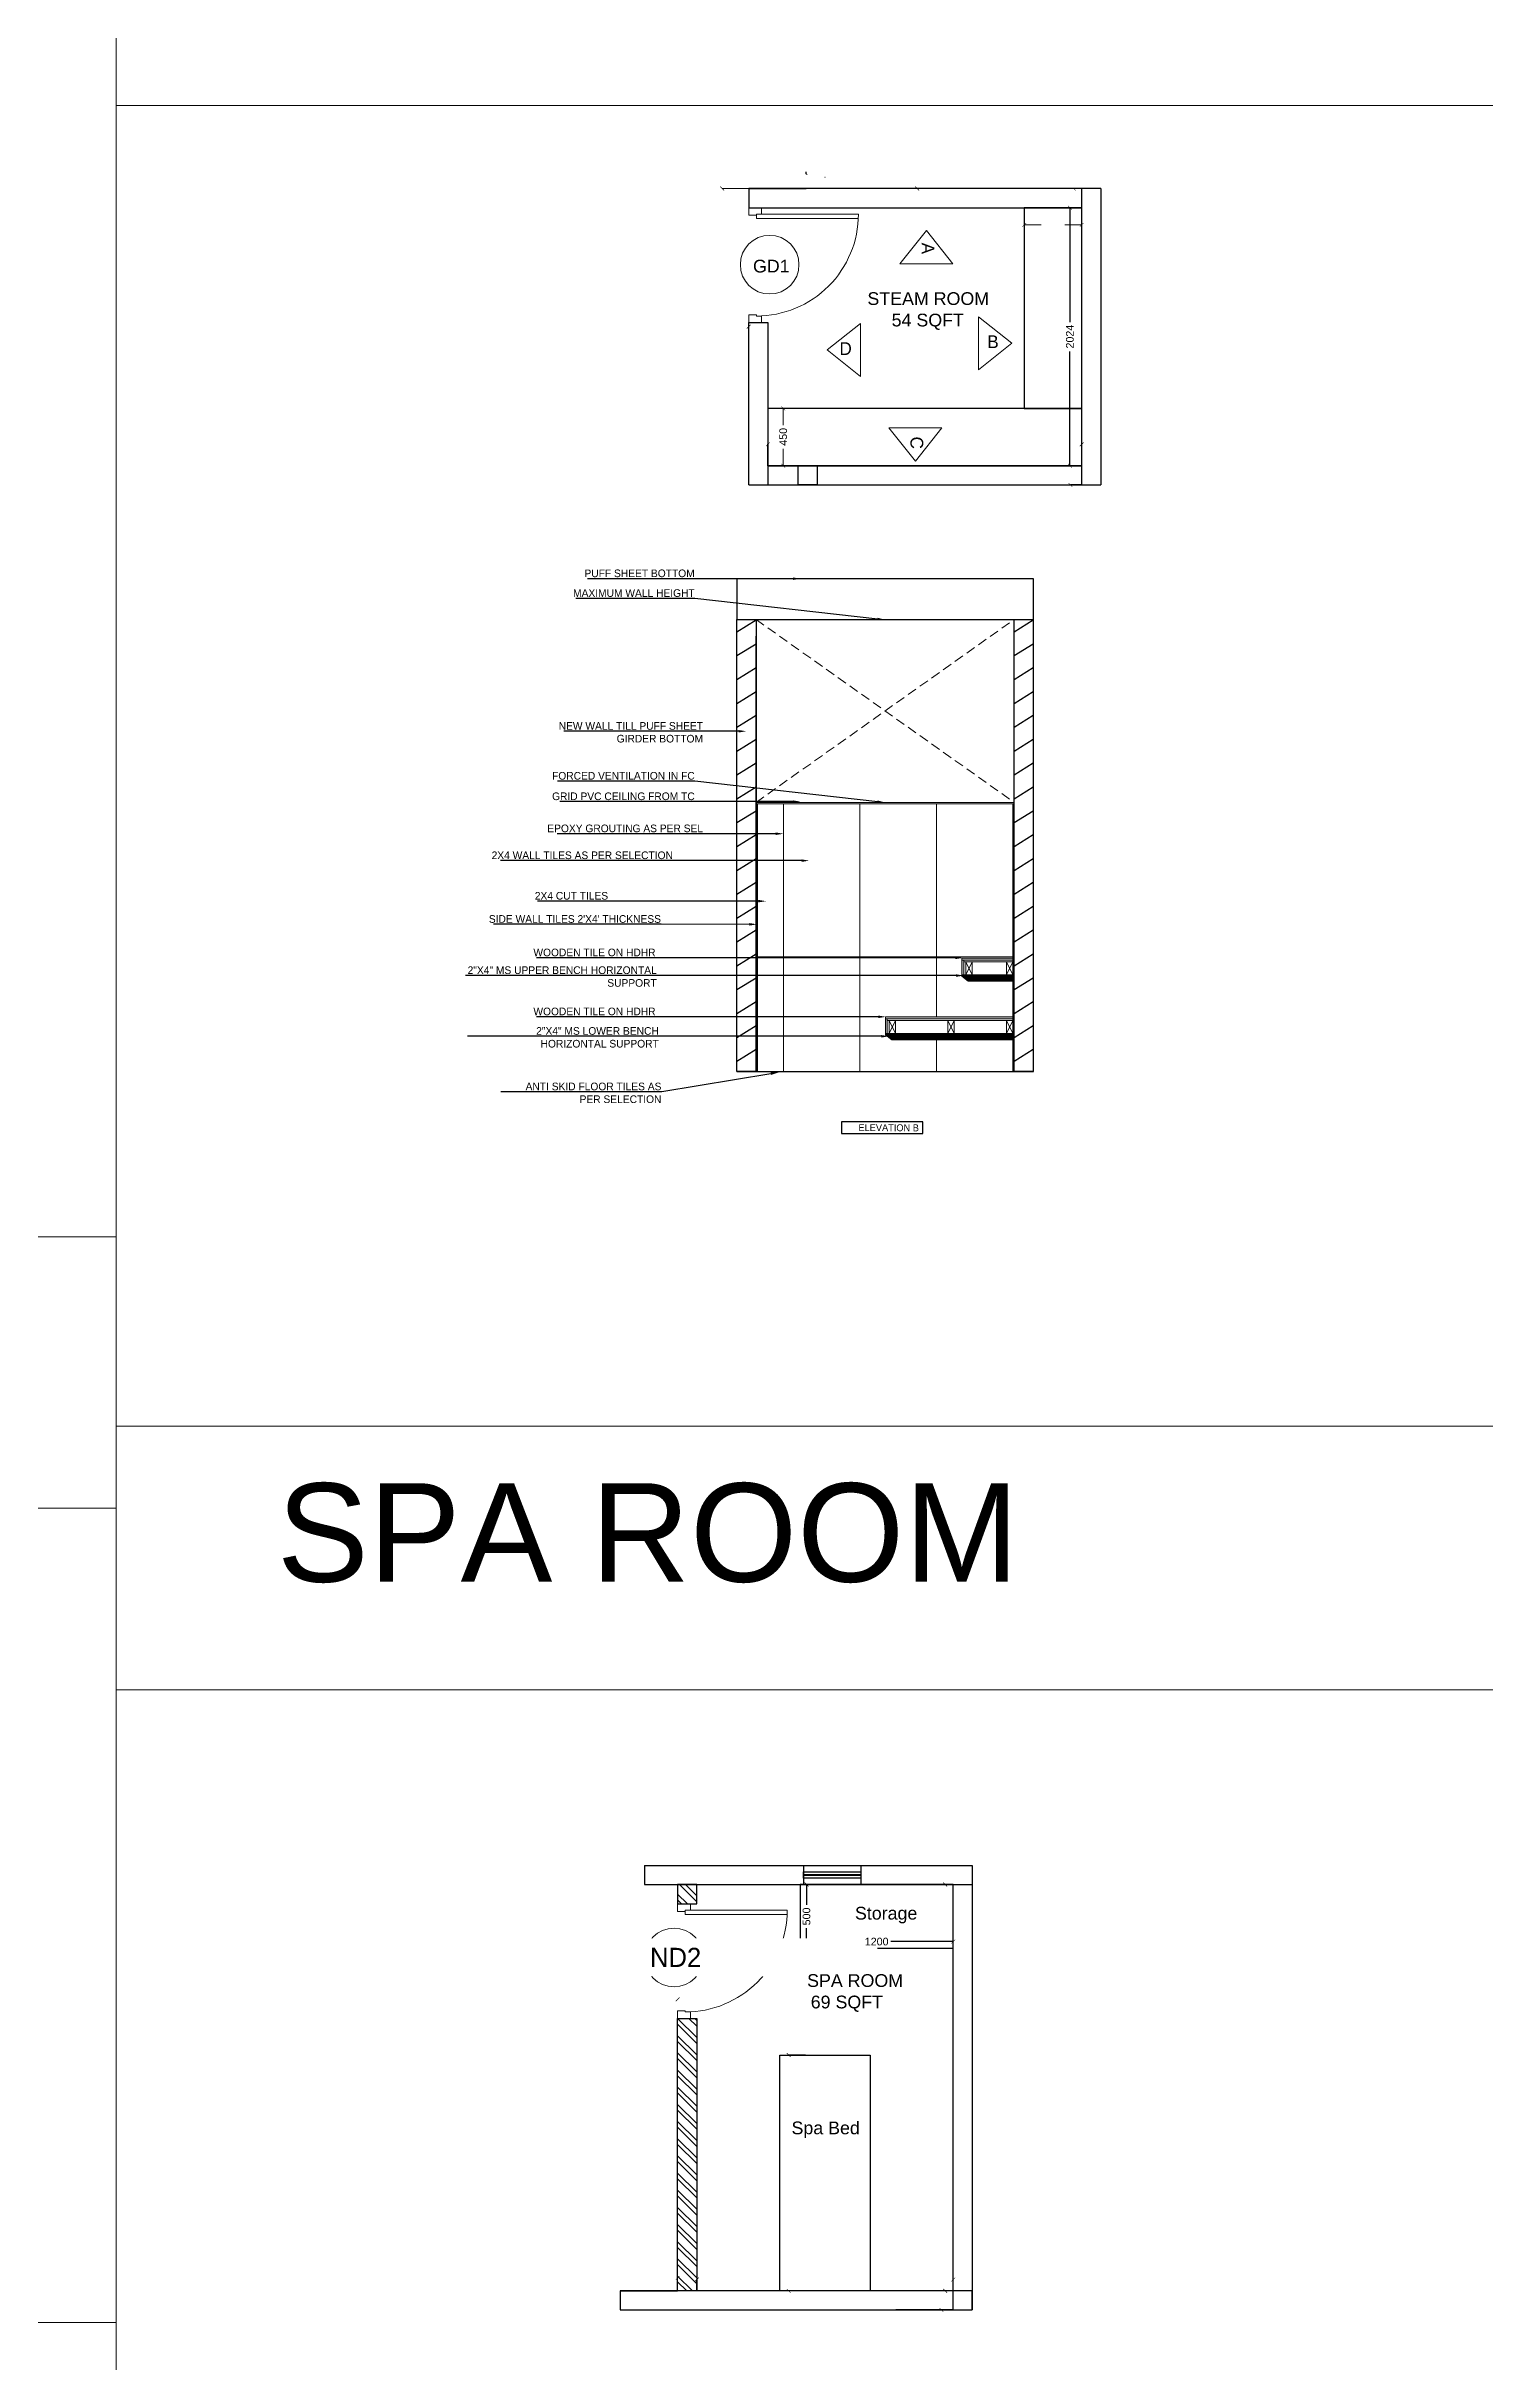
# Model space of a CAD drawing. Header units: millimetres. Extents: x 1464389 to 1998638, y -29162 to 256806.
# Drawn here: x 1614671 to 1625956, y 165603 to 183769 of the extents above; entities that cross this region are included whole.
import ezdxf
from ezdxf import colors
from ezdxf.entities.mleader import LeaderData, LeaderLine
from ezdxf.math import Vec2, Vec3

# ---------------------------------------------------------------- set-up
doc = ezdxf.new("R2010")
doc.units = ezdxf.units.MM
doc.header["$LTSCALE"] = 15
doc.linetypes.add('DASHED2', pattern=[0.375, 0.25, -0.125])
doc.layers.get('0').update_dxf_attribs({"lineweight": 5})
for name, color, linetype in [('A-TEXT', 4, 'Continuous'), ('A-WNDW', 4, 'Continuous'), ('GFC Columns', 6, 'Continuous'), ('GFC Walls', 14, 'Continuous'), ('Layer 1', 7, 'Continuous'), ('NEW WALL', 5, 'Continuous'), ('S-pchat-9', 9, 'Continuous'), ('Text', 250, 'Continuous'), ('Tile', 251, 'Continuous'), ('Walls & Columns', 7, 'Continuous')]:
    doc.layers.add(name, color=color, linetype=linetype)
for name, color, linetype, lineweight in [('dimension', 1, 'Continuous', 25), ('DOOR', 124, 'Continuous', 9), ('false ceiling', 124, 'Continuous', 9), ('floor raising', 210, 'Continuous', 9), ('Hatch', 252, 'Continuous', 15), ('I-ANNO-SYMB', 6, 'Continuous', 20), ('ledge wall line', 252, 'Continuous', 13), ('LS_DR_TEXT', 7, 'Continuous', 13), ('wall', 50, 'Continuous', 30), ('WALL TILE', 4, 'Continuous', 5)]:
    doc.layers.add(name, color=color, linetype=linetype, lineweight=lineweight)
doc.layers.add('Furnitures', color=7, linetype='Continuous', lineweight=25, true_color=0x753b00)
doc.layers.add('TEXTS', color=7, linetype='Continuous', true_color=0x636466)
doc.styles.add('ARIAL', font='arial.ttf')

# ---------------------------------------------------------------- blocks, each defined once
blk = doc.blocks.new('_ArchTick')
at = {"color": 0, "linetype": 'ByBlock', "const_width": 0.15}
blk.add_lwpolyline([(-0.5, -0.5), (0.5, 0.5)], dxfattribs=at)
blk = doc.blocks.new('D900')
for points in [[(0, 840), (0, 900), (100, 900), (100, 850), (60, 850), (60, 840)], [(0, 60), (0, 0), (100, 0), (100, 50), (60, 50), (60, 60)]]:
    blk.add_lwpolyline(points, close=True)
blk.add_lwpolyline([(60, 850, -0.414214), (860, 50), (60, 50), (60, 85), (859, 85)], format="xyb")

msp = doc.modelspace()

# ---------------------------------------------------------------- hatches: boundary and pattern name
at = {"layer": 'Hatch', "ltscale": 0.25}
h = msp.add_hatch(color=256, dxfattribs=at)
h.dxf.hatch_style = 1
h.paths.add_polyline_path([(1621854.1, 176614.6), (1622254.1, 176614.6), (1622254.1, 176599.6), (1621854.1, 176599.6)])
h.paths.add_polyline_path([(1621854.1, 176584.6), (1621869.1, 176584.6), (1621869.1, 176484.6), (1621854.1, 176484.6)])
h.paths.add_polyline_path([(1621854.1, 176599.6), (1621869.1, 176599.6), (1621869.1, 176584.6), (1621854.1, 176584.6)])
h = msp.add_hatch(dxfattribs=at)
h.set_pattern_fill('ANSI32', color=256)
h.set_pattern_definition([(45, (457608.298, 491537.211), (-6.73519209, 6.73519209), []), (45, (457612.788, 491537.211), (-6.73519209, 6.73519209), [])])
h.paths.add_polyline_path([(1621854.1, 176472.6), (1621854.1, 176484.6), (1622254.1, 176484.6), (1622254.1, 176434.6), (1621904.1, 176434.6)])
h = msp.add_hatch(color=256, dxfattribs=at)
h.dxf.hatch_style = 1
h.paths.add_polyline_path([(1621254.1, 176154.6), (1622254.1, 176154.6), (1622254.1, 176139.6), (1621254.1, 176139.6)])
h.paths.add_polyline_path([(1621254.1, 176139.6), (1621269.1, 176139.6), (1621269.1, 176024.6), (1621254.1, 176024.6)])
h = msp.add_hatch(dxfattribs=at)
h.set_pattern_fill('ANSI32', color=256)
h.set_pattern_definition([(45, (455090.789, 491537.211), (-6.73519209, 6.73519209), []), (45, (455095.279, 491537.211), (-6.73519209, 6.73519209), [])])
h.paths.add_polyline_path([(1621254.1, 176024.6), (1621269.1, 176024.6), (1621284.1, 176024.6), (1621334.1, 176024.6), (1622254.1, 176024.6), (1622254.1, 175974.6), (1621304.1, 175974.6), (1621254.1, 176012.6)])
at = {"layer": 'Layer 1', "ltscale": 0.25}
h = msp.add_hatch(dxfattribs=at)
h.set_pattern_fill('ANSI31', color=8, scale=50, angle=167)
h.set_pattern_definition([(212, (724454.37, 356130.93), (84.124683, -134.627635), [])])
h.paths.add_polyline_path([(1620239.7, 179271.6), (1620089.7, 179271.6), (1620089.7, 175724.6), (1620239.7, 175724.6)])
h = msp.add_hatch(dxfattribs=at)
h.set_pattern_fill('ANSI31', color=8, scale=50, angle=167)
h.set_pattern_definition([(212, (726628.83, 356130.93), (84.124683, -134.627635), [])])
h.paths.add_polyline_path([(1622414.1, 179271.6), (1622264.1, 179271.6), (1622264.1, 175724.6), (1622414.1, 175724.6)])

# ---------------------------------------------------------------- linework, layer by layer
msp.add_line((1615220.4, 232978.4), (1615220.4, -21144.5))
at = {"linetype": 'DASHED2', "ltscale": 20}
for p, q in [((1620239.7, 179271.6), (1622264.1, 177836.6)), ((1620239.7, 177836.6), (1622264.1, 179271.6))]:
    msp.add_line(p, q, dxfattribs=at)
at = {"ltscale": 0.25}
for p, q in [((1621934.1, 176584.6), (1621884.1, 176484.6)), ((1621884.1, 176584.6), (1621934.1, 176484.6)), ((1622254.1, 176584.6), (1622204.1, 176484.6)), ((1622204.1, 176584.6), (1622254.1, 176484.6)), ((1621334.1, 176124.6), (1621284.1, 176024.6)), ((1621284.1, 176124.6), (1621334.1, 176024.6)), ((1622204.1, 176124.6), (1621334.1, 176124.6)), ((1621794.1, 176124.6), (1621744.1, 176024.6)), ((1621744.1, 176124.6), (1621794.1, 176024.6)), ((1622254.1, 176124.6), (1622204.1, 176024.6)), ((1622204.1, 176124.6), (1622254.1, 176024.6)), ((1566247, 174429), (1615220.4, 174429)), ((1566247, 172299.6), (1615220.4, 172299.6)), ((1566247, 165910.7), (1615220.4, 165910.7))]:
    msp.add_line(p, q, dxfattribs=at)
at = {"color": 1}
msp.add_line((1620611.6, 169421.1), (1621060.6, 169421.1), dxfattribs=at)
at = {"ltscale": 0.25}
for points in [[(1662718.6, 183305.3), (1615220.4, 183305.3)], [(1622254.1, 176434.6), (1622254.1, 176484.6), (1621854.1, 176484.6), (1621854.1, 176472.6), (1621904.1, 176434.6), (1622254.1, 176434.6)], [(1622254.1, 175974.6), (1622254.1, 176024.6), (1621254.1, 176024.6)], [(1622254.1, 175974.6), (1622254.1, 176024.6), (1621254.1, 176024.6), (1621254.1, 176012.6), (1621304.1, 175974.6), (1622254.1, 175974.6)], [(1662718.6, 172943.6), (1615220.4, 172943.6)], [(1662718.6, 170874), (1615220.4, 170874)]]:
    msp.add_lwpolyline(points, dxfattribs=at)
at = {"color": 0, "linetype": 'ByBlock', "const_width": 4.5}
for points in [[(1619959.2, 182667.6), (1619989.2, 182637.6)], [(1621488.9, 182667.6), (1621518.9, 182637.6)], [(1622731.4, 182652.6), (1622746.4, 182637.6)], [(1622716.6, 182487.6), (1622686.6, 182517.6)], [(1622359, 182382.9), (1622329, 182352.9)], [(1622779, 182352.9), (1622809, 182382.9)], [(1620167.2, 181554.3), (1620197.2, 181584.3)], [(1620467.5, 180913.1), (1620437.5, 180943.1)], [(1620347.6, 180661.6), (1620317.6, 180631.6)], [(1622779, 180631.6), (1622809, 180661.6)], [(1620437.5, 180493.1), (1620467.5, 180463.1)], [(1622686.6, 180493.2), (1622716.6, 180463.2)], [(1622720.3, 180313.2), (1622690.3, 180343.2)]]:
    msp.add_lwpolyline(points, dxfattribs=at)
for points in [[(1620182.6, 182442.6), (1620182.6, 182502.6), (1620282.6, 182502.6), (1620282.6, 182452.6), (1620242.6, 182452.6), (1620242.6, 182442.6)], [(1620182.6, 181662.7), (1620182.6, 181602.7), (1620282.6, 181602.7), (1620282.6, 181652.7), (1620242.6, 181652.7), (1620242.6, 181662.7)]]:
    msp.add_lwpolyline(points, close=True)
msp.add_lwpolyline([(1620242.6, 181652.7, 0.4142136), (1621042.5, 182452.6), (1620242.6, 182452.6), (1620242.6, 182417.6), (1621041.7, 182417.6)], format="xyb")
at = {"ltscale": 0.25}
for points in [[(1622254.1, 176614.6), (1621854.1, 176614.6), (1621854.1, 176599.6), (1622254.1, 176599.6)], [(1621869.1, 176599.6), (1621854.1, 176599.6), (1621854.1, 176484.6), (1621869.1, 176484.6)], [(1622254.1, 176599.6), (1621869.1, 176599.6), (1621869.1, 176584.6), (1622254.1, 176584.6)], [(1621934.1, 176584.6), (1621884.1, 176584.6), (1621884.1, 176484.6), (1621934.1, 176484.6)], [(1622254.1, 176584.6), (1622204.1, 176584.6), (1622204.1, 176484.6), (1622254.1, 176484.6)], [(1622254.1, 176154.6), (1621254.1, 176154.6), (1621254.1, 176139.6), (1622254.1, 176139.6)], [(1621254.1, 176024.6), (1621269.1, 176024.6), (1621269.1, 176139.6), (1621254.1, 176139.6)], [(1622254.1, 176139.6), (1621269.1, 176139.6), (1621269.1, 176124.6), (1622254.1, 176124.6)], [(1621284.1, 176124.6), (1621269.1, 176124.6), (1621269.1, 176024.6), (1621284.1, 176024.6)], [(1621334.1, 176124.6), (1621284.1, 176124.6), (1621284.1, 176024.6), (1621334.1, 176024.6)], [(1621794.1, 176124.6), (1621744.1, 176124.6), (1621744.1, 176024.6), (1621794.1, 176024.6)], [(1622254.1, 176124.6), (1622204.1, 176124.6), (1622204.1, 176024.6), (1622254.1, 176024.6)]]:
    msp.add_lwpolyline(points, close=True, dxfattribs=at)
for centre, radius in [((1620346.3, 182055.6), 230), ((1619596, 168773.7), 230.2), ((1619596, 168773.7), 230.2)]:
    msp.add_circle(centre, radius)
at = {"layer": 'A-WNDW', "ltscale": 0.5}
for p, q in [((1619364.6, 169496.1), (1619364.6, 169346.1)), ((1620611.6, 169496.1), (1620611.6, 169346.1)), ((1621060.6, 169496.1), (1621060.6, 169346.1)), ((1620611.6, 169421.1), (1621060.6, 169421.1))]:
    msp.add_line(p, q, dxfattribs=at)
msp.add_lwpolyline([(1619364.6, 169446.1), (1619364.6, 169396.1)], dxfattribs=at)
msp.add_lwpolyline([(1619364.6, 169446.1), (1619364.6, 169396.1)], dxfattribs=at)
at = {"layer": 'A-WNDW', "ltscale": 0.5, "const_width": 14.1}
msp.add_lwpolyline([(1620611.6, 169421.1), (1621060.6, 169421.1)], dxfattribs=at)
msp.add_lwpolyline([(1620611.6, 169421.1), (1621060.6, 169421.1)], dxfattribs=at)
at = {"layer": 'A-WNDW', "ltscale": 0.5}
msp.add_lwpolyline([(1620611.6, 169446.1), (1621060.6, 169446.1), (1621060.6, 169396.1), (1620611.6, 169396.1)], close=True, dxfattribs=at)
msp.add_lwpolyline([(1620611.6, 169446.1), (1621060.6, 169446.1), (1621060.6, 169396.1), (1620611.6, 169396.1)], close=True, dxfattribs=at)
at = {"layer": 'dimension', "color": 251}
for p, q in [((1620779.4, 182741), (1620782.4, 182741)), ((1621634.9, 182652.6), (1621503.9, 182652.6)), ((1622794, 182652.6), (1622731.4, 182652.6)), ((1622731.4, 182649.6), (1622731.4, 182652.6)), ((1620332.6, 180328.1), (1620332.6, 180327.5)), ((1622705.3, 180331.2), (1622705.3, 180328.2)), ((1622794, 180328.2), (1622705.3, 180328.2)), ((1622794.1, 180328.3), (1622794.1, 180328.2)), ((1620585.6, 169346.1), (1620635.2, 169346.1)), ((1620635.2, 169349.1), (1620635.2, 169187.3)), ((1621785.6, 169346.1), (1621723.4, 169346.1)), ((1620635.2, 168843.1), (1620635.2, 169004.9)), ((1620582.6, 168898.5), (1621073.9, 168898.5)), ((1620585.6, 168846.1), (1620585.6, 168898.5)), ((1620585.6, 168846.1), (1620635.2, 168846.1)), ((1621788.6, 168898.5), (1621297.3, 168898.5)), ((1621785.6, 168846.1), (1621785.6, 168898.5)), ((1620627, 168008.6), (1620495.9, 168008.6)), ((1619774.4, 166158.5), (1619774.4, 166247)), ((1621786.1, 166158.6), (1621786.1, 166247)), ((1620627, 166158.6), (1620495.9, 166158.6)), ((1621786.1, 166158.6), (1621723.4, 166158.6))]:
    msp.add_line(p, q, dxfattribs=at)
at = {"layer": 'false ceiling', "ltscale": 0.25}
for p, q in [((1620239.7, 177836.6), (1622264.1, 177836.6)), ((1620239.7, 177824.6), (1622264.1, 177824.6))]:
    msp.add_line(p, q, dxfattribs=at)
at = {"layer": 'floor raising', "color": 251}
for p, q in [((1620182.6, 182652.6), (1619974.2, 182652.6)), ((1622344, 182502.6), (1622344, 182367.9)), ((1622794, 182502.6), (1622794, 182367.9)), ((1622341, 182367.9), (1622476.6, 182367.9)), ((1622797, 182367.9), (1622661.4, 182367.9)), ((1620332.6, 180928.1), (1620452.5, 180928.1)), ((1620452.5, 180931.1), (1620452.5, 180795.5)), ((1620452.5, 180475.1), (1620452.5, 180610.7)), ((1620332.6, 180478.1), (1620452.5, 180478.1)), ((1619624.4, 168446.1), (1619624.4, 168446.1)), ((1619624.4, 166158.5), (1619624.4, 166260.7))]:
    msp.add_line(p, q, dxfattribs=at)
at = {"layer": 'Furnitures'}
for p, q in [((1620182.6, 182652.6), (1620632.4, 182652.6)), ((1620632.4, 182652.6), (1620632.4, 182652.6)), ((1622143.4, 182652.6), (1621433.4, 182652.6)), ((1622794, 182502.6), (1622344, 182502.6)), ((1622344, 182502.6), (1622344, 180928.1)), ((1622794, 180928.1), (1622794, 182502.6)), ((1622794, 180928.1), (1620332.6, 180928.1)), ((1620332.6, 180928.1), (1620332.6, 180478.1)), ((1622344, 180928.1), (1622794, 180928.1)), ((1622794, 180478.1), (1622794, 180928.1)), ((1620332.6, 180478.1), (1622794, 180478.1)), ((1621785.6, 169346.1), (1620585.6, 169346.1)), ((1620585.6, 169346.1), (1620585.6, 168846.1)), ((1621785.6, 168846.1), (1621785.6, 169346.1)), ((1620585.6, 168846.1), (1621785.6, 168846.1)), ((1620425.4, 166158.6), (1620425.4, 168008.6)), ((1620425.4, 168008.6), (1621135.4, 168008.6)), ((1621135.4, 168008.6), (1621135.4, 166158.6)), ((1619624.4, 166158.5), (1619624.4, 167358.5)), ((1619174.6, 166158.5), (1619624.4, 166158.5)), ((1621135.4, 166158.6), (1620425.4, 166158.6)), ((1621786, 166008.6), (1621336, 166008.6)), ((1621786, 166008.6), (1621786, 166008.6))]:
    msp.add_line(p, q, dxfattribs=at)
at = {"layer": 'GFC Columns'}
for p, q in [((1620568.6, 180478.1), (1620718.6, 180478.1)), ((1620568.6, 180328.1), (1620568.6, 180478.1)), ((1620718.6, 180478.1), (1620718.6, 180328.1)), ((1620718.6, 180328.1), (1620568.6, 180328.1))]:
    msp.add_line(p, q, dxfattribs=at)
at = {"layer": 'GFC Walls'}
for p, q in [((1619364.6, 169496.1), (1621935.6, 169496.1)), ((1619364.6, 169346.1), (1621935.6, 169346.1))]:
    msp.add_line(p, q, dxfattribs=at)
at = {"layer": 'GFC Walls', "ltscale": 0.5}
msp.add_line((1621935.6, 169496.1), (1621935.6, 169346.1), dxfattribs=at)
at = {"layer": 'I-ANNO-SYMB'}
for points in [[(1621784.3, 182062.9), (1621577.2, 182324.9), (1621368, 182062.9), (1621784.3, 182062.9)], [(1621058.9, 181593.6), (1620796.9, 181386.5), (1621058.9, 181177.3), (1621058.9, 181593.6)], [(1621984.3, 181647.3), (1622246.4, 181440.2), (1621984.3, 181231), (1621984.3, 181647.3)], [(1621697.1, 180775.1), (1621490, 180513), (1621280.8, 180775.1), (1621697.1, 180775.1)]]:
    msp.add_lwpolyline(points, dxfattribs=at)
at = {"layer": 'ledge wall line', "linetype": 'Continuous'}
for p, q in [((1620639.4, 182761.7), (1620632.4, 182768.7)), ((1619774.4, 169211.8), (1619640.1, 169346.1)), ((1619774.4, 169256.7), (1619685.1, 169346.1)), ((1619700.5, 169195.9), (1619624.4, 169272)), ((1619655.6, 169195.9), (1619624.4, 169227.1)), ((1619774.4, 168145.2), (1619624.4, 168295.2)), ((1619774.4, 168100.3), (1619624.4, 168250.3)), ((1619774.4, 168235), (1619713, 168296.4)), ((1619774.4, 168279.9), (1619757.9, 168296.4)), ((1619774.4, 168010.5), (1619624.4, 168160.5)), ((1619774.4, 167965.6), (1619624.4, 168115.6)), ((1619774.4, 167875.8), (1619624.4, 168025.8)), ((1619774.4, 167830.9), (1619624.4, 167980.9)), ((1619774.4, 167741.1), (1619624.4, 167891.1)), ((1619774.4, 167696.2), (1619624.4, 167846.2)), ((1619774.4, 167606.4), (1619624.4, 167756.4)), ((1619774.4, 167561.5), (1619624.4, 167711.5)), ((1619774.4, 167471.7), (1619624.4, 167621.7)), ((1619774.4, 167426.8), (1619624.4, 167576.8)), ((1619774.4, 167337), (1619624.4, 167487)), ((1619774.4, 167292.1), (1619624.4, 167442.1)), ((1619774.4, 167202.3), (1619624.4, 167352.3)), ((1619774.4, 167157.4), (1619624.4, 167307.4)), ((1619774.4, 167067.6), (1619624.4, 167217.6)), ((1619774.4, 167022.7), (1619624.4, 167172.7)), ((1619774.4, 166932.9), (1619624.4, 167082.9)), ((1619774.4, 166888), (1619624.4, 167038)), ((1619774.4, 166798.2), (1619624.4, 166948.2)), ((1619774.4, 166753.3), (1619624.4, 166903.3)), ((1619774.4, 166663.5), (1619624.4, 166813.5)), ((1619774.4, 166618.6), (1619624.4, 166768.6)), ((1619774.4, 166528.8), (1619624.4, 166678.8)), ((1619774.4, 166483.9), (1619624.4, 166633.9)), ((1619774.4, 166394.1), (1619624.4, 166544.1)), ((1619774.4, 166349.2), (1619624.4, 166499.2)), ((1619774.4, 166259.4), (1619624.4, 166409.4)), ((1619774.4, 166214.5), (1619624.4, 166364.5)), ((1619740.5, 166158.5), (1619624.4, 166274.7)), ((1619695.6, 166158.5), (1619624.4, 166229.8))]:
    msp.add_line(p, q, dxfattribs=at)
at = {"layer": 'NEW WALL', "ltscale": 0.25}
for p, q in [((1622943.9, 182652.6), (1620182.6, 182652.6)), ((1620182.6, 182652.6), (1620182.6, 182502.6)), ((1622794.1, 180328.2), (1622793.9, 182652.6)), ((1622794, 182502.6), (1622794, 182652.6)), ((1622943.9, 182652.6), (1622944.1, 180328.2)), ((1620182.6, 182502.6), (1622794, 182502.6)), ((1620181.9, 181602.7), (1620331.9, 181602.7)), ((1620182.2, 180327.4), (1620181.9, 181602.7)), ((1620331.9, 181602.7), (1620332.2, 180327.5)), ((1622794, 180478.2), (1620332.6, 180478.1)), ((1620332.6, 180478.1), (1620332.6, 180328.1)), ((1622794, 180328.2), (1622794, 180478.2)), ((1620182.2, 180327.4), (1622944.1, 180328.2)), ((1619774.4, 169346.1), (1619624.4, 169346.1)), ((1619624.4, 169346.1), (1619624.4, 169195.9)), ((1619774.4, 169195.9), (1619774.4, 169346.1)), ((1619624.4, 169195.9), (1619774.4, 169195.9))]:
    msp.add_line(p, q, dxfattribs=at)
for points in [[(1620089.7, 179271.6), (1620239.7, 179271.6), (1620239.7, 175724.6), (1620089.7, 175724.6)], [(1622264.1, 179271.6), (1622414.1, 179271.6), (1622414.1, 175724.6), (1622264.1, 175724.6)], [(1619174.6, 166008.5), (1621935.9, 166008.6), (1621935.9, 166158.6), (1619174.6, 166158.5)]]:
    msp.add_lwpolyline(points, close=True, dxfattribs=at)
msp.add_lwpolyline([(1621785.9, 166008.6), (1621785.6, 169346.1), (1621935.6, 169346.1), (1621935.9, 166008.6)], dxfattribs=at)
at = {"layer": 'S-pchat-9', "ltscale": 0.25}
msp.add_lwpolyline([(1620089.7, 179271.6), (1622414.8, 179271.6), (1622414.8, 179589.6), (1620089.7, 179589.6)], close=True, dxfattribs=at)
at = {"layer": 'Text', "color": 32, "ltscale": 0.25}
msp.add_lwpolyline([(1621548.5, 175331.6), (1620908.6, 175331.6), (1620908.6, 175238.7), (1621548.5, 175238.7)], close=True, dxfattribs=at)
at = {"layer": 'Tile', "color": 251}
for p, q in [((1622701.6, 182505.6), (1622701.6, 181605.4)), ((1622793.8, 182502.6), (1622701.6, 182502.6)), ((1622701.6, 180475.2), (1622701.6, 181375.4)), ((1620332.6, 180478.1), (1620332.6, 180646.6)), ((1622794, 180478.1), (1622794, 180646.6)), ((1622794, 180478.2), (1622701.6, 180478.2)), ((1621693.6, 166011.6), (1621693.6, 166008.6)), ((1621785.9, 166008.6), (1621693.6, 166008.6))]:
    msp.add_line(p, q, dxfattribs=at)
at = {"layer": 'wall', "color": 5, "ltscale": 0.25}
for p, q in [((1620632.4, 182768.7), (1620632.4, 182784.1)), ((1620782.4, 182652.6), (1620632.4, 182652.6))]:
    msp.add_line(p, q, dxfattribs=at)
msp.add_lwpolyline([(1619624.4, 168296.4), (1619774.4, 168296.4), (1619774.4, 166158.5), (1619624.4, 166158.5)], close=True, dxfattribs=at)
at = {"layer": 'WALL TILE', "ltscale": 0.25}
for p, q in [((1621654.1, 176624.6), (1621054.1, 176624.6)), ((1621054.1, 176624.6), (1621054.1, 175724.6)), ((1621654.1, 176154.6), (1621654.1, 176624.6)), ((1622254.1, 176624.6), (1621654.1, 176624.6)), ((1621654.1, 176624.6), (1621654.1, 176154.6)), ((1622254.1, 175724.6), (1622254.1, 176624.6)), ((1621654.1, 175976.6), (1621654.1, 175976.6)), ((1621654.1, 175724.6), (1621654.1, 175974.6)), ((1621654.1, 175974.6), (1621654.1, 175724.6)), ((1621054.1, 175724.6), (1621654.1, 175724.6)), ((1621654.1, 175724.6), (1622254.1, 175724.6))]:
    msp.add_line(p, q, dxfattribs=at)
for points in [[(1620239.7, 177824.6), (1620249.7, 177824.6), (1620249.7, 175724.6), (1620239.7, 175724.6)], [(1620454.1, 176624.6), (1620249.7, 176624.6), (1620249.7, 177824.6), (1620454.1, 177824.6)], [(1620454.1, 176624.6), (1621054.1, 176624.6), (1621054.1, 177824.6), (1620454.1, 177824.6)], [(1621054.1, 176624.6), (1621654.1, 176624.6), (1621654.1, 177824.6), (1621054.1, 177824.6)], [(1621654.1, 176624.6), (1622254.1, 176624.6), (1622254.1, 177824.6), (1621654.1, 177824.6)], [(1622254.1, 177824.6), (1622264.1, 177824.6), (1622264.1, 175724.6), (1622254.1, 175724.6)], [(1620249.7, 176624.6), (1620454.1, 176624.6), (1620454.1, 175724.6), (1620249.7, 175724.6)], [(1620454.1, 175724.6), (1621054.1, 175724.6), (1621054.1, 176624.6), (1620454.1, 176624.6)]]:
    msp.add_lwpolyline(points, close=True, dxfattribs=at)
at = {"layer": 'Walls & Columns', "ltscale": 0.25}
for p, q in [((1622414.8, 179589.6), (1620089.7, 179589.6)), ((1620239.7, 175724.6), (1620239.7, 179139.6)), ((1622264.1, 175724.6), (1622264.1, 179139.6))]:
    msp.add_line(p, q, dxfattribs=at)
msp.add_lwpolyline([(1620089.7, 175724.6), (1622414.8, 175724.6)], dxfattribs=at)

# ---------------------------------------------------------------- block references
at = {"layer": 'dimension', "color": 251, "xscale": 30, "yscale": 30, "zscale": 30}
for p, rotation in [((1620635.2, 169346.1), 90), ((1621723.4, 169346.1), 90), ((1620585.6, 168898.5), 180), ((1620635.2, 168846.1), 270), ((1620495.9, 168008.6), 90), ((1619774.4, 166247), 180), ((1620495.9, 166158.6), 270), ((1621723.4, 166158.6), 270)]:
    msp.add_blockref('_ArchTick', p, dxfattribs=dict(at, rotation=rotation))
for p in [(1621785.6, 168898.5), (1621786.1, 166247)]:
    msp.add_blockref('_ArchTick', p, dxfattribs=at)
at = {"layer": 'DOOR', "xscale": -0.999448658078491, "yscale": 0.999448658078491, "zscale": 0.999448658078491, "rotation": 180}
msp.add_blockref('D900', (1619624.4, 169195.9), dxfattribs=at)
at = {"layer": 'floor raising', "color": 251, "xscale": 30, "yscale": 30, "zscale": 30}
for p in [(1619624.4, 168446.1), (1619624.4, 166260.7)]:
    msp.add_blockref('_ArchTick', p, dxfattribs=at)
at = {"layer": 'Tile', "color": 251, "xscale": 30, "yscale": 30, "zscale": 30, "rotation": 90}
msp.add_blockref('_ArchTick', (1621693.6, 166008.6), dxfattribs=at)

# ---------------------------------------------------------------- texts
at = {"layer": 'A-TEXT', "style": 'ARIAL'}
msp.add_text('GD1', height=100, rotation=360, dxfattribs=at).set_placement((1620215.5, 181994.2))
at = {"layer": 'floor raising', "color": 1, "style": 'ARIAL'}
msp.add_text('450', height=60, rotation=90, dxfattribs=at).set_placement((1620482, 180634.7))
at = {"layer": 'LS_DR_TEXT'}
for s, width, gutter_width, insert, char_height, attachment_point, rotation in [('A', 102.811, 375, (1621637.9, 182227.9), 100, 1, 270), ('C', 102.811, 375, (1621550.7, 180610.1), 100, 3, 270), ('ELEVATION B', 966.759, 202.9, (1621517, 175255.3), 54.107, 9, 359.76961)]:
    msp.add_mtext_dynamic_manual_height_columns(s, width=width, gutter_width=gutter_width, heights=[0], dxfattribs=dict(at, insert=insert, char_height=char_height, attachment_point=attachment_point, rotation=rotation))
at = {"layer": 'LS_DR_TEXT', "char_height": 100}
for s, insert, attachment_point in [('B', (1622143, 181500.9), 3), ('D', (1620893.9, 181447.1), 1)]:
    msp.add_mtext_dynamic_manual_height_columns(s, width=102.811, gutter_width=375, heights=[0], dxfattribs=dict(at, insert=insert, attachment_point=attachment_point))
at = {"layer": 'Text', "style": 'ARIAL'}
for s, p in [('STEAM ROOM', (1621113, 181739.4)), ('54 SQFT', (1621303.3, 181570.9)), ('   SPA ROOM', (1620523.6, 168543.1)), ('69 SQFT', (1620668.4, 168374.7)), ('Spa Bed', (1620517.6, 167387))]:
    msp.add_text(s, height=100, rotation=360, dxfattribs=at).set_placement(p)
at = {"layer": 'Text', "color": 3, "style": 'ARIAL'}
msp.add_text('SPA ROOM', height=773.26, dxfattribs=at).set_placement((1616480.4, 171721.6))
at = {"layer": 'Text', "style": 'ARIAL'}
msp.add_text('Storage', height=100, dxfattribs=at).set_placement((1621015.3, 169071.6))
at = {"layer": 'Tile', "color": 1, "style": 'ARIAL'}
msp.add_text('2024', height=60, rotation=90, dxfattribs=at).set_placement((1622731.1, 181398))

# ---------------------------------------------------------------- leaders
at = {"layer": 'TEXTS', "color": 251, "true_color": 0x636466}
ml = msp.add_multileader_mtext('Standard', dxfattribs=at)
ml.set_content('PUFF SHEET BOTTOM', color=(99, 100, 102))
ml.set_leader_properties()
ml.build(insert=Vec2(0, 0))
ml.multileader.update_dxf_attribs({"has_dogleg": 0, "text_right_attachment_type": 6, "dogleg_length": 0.36, "arrow_head_size": 60})
ctx = ml.context
ctx.base_point, ctx.char_height, ctx.arrow_head_size, ctx.plane_origin = Vec3(1618756, 179633.8), 60, 60, Vec3(1621561.5, 179586.3)
ctx.right_attachment, ctx.text_align_type = 6, 2
notes = []
notes.append((ctx, [(0, (1, 1, 0), (1619760.4, 179591.8), (-1, 0), 0.36, [(0, [(1620588.7, 179591.7)], 0, [])])]))
ctx.mtext.insert, ctx.mtext.width, ctx.mtext.alignment, ctx.mtext.flow_direction = Vec3(1619758, 179663.8), 1487.784, 3, 5
ml = msp.add_multileader_mtext('Standard', dxfattribs=at)
ml.set_content('MAXIMUM WALL HEIGHT', color=(99, 100, 102))
ml.set_leader_properties()
ml.build(insert=Vec2(0, 0))
ml.multileader.update_dxf_attribs({"has_dogleg": 0, "text_right_attachment_type": 6, "dogleg_length": 0.36, "arrow_head_size": 60})
ctx = ml.context
ctx.base_point, ctx.char_height, ctx.arrow_head_size, ctx.plane_origin = Vec3(1618656, 179478.9), 60, 60, Vec3(1621561.5, 179431.4)
ctx.right_attachment, ctx.text_align_type = 6, 2
notes.append((ctx, [(0, (1, 1, 0), (1619760.4, 179436.9), (-1, 0), 0.36, [(0, [(1621253.1, 179268.6)], 0, [])])]))
ctx.mtext.insert, ctx.mtext.width, ctx.mtext.alignment, ctx.mtext.flow_direction = Vec3(1619758, 179508.9), 1487.784, 3, 5
ml = msp.add_multileader_mtext('Standard', dxfattribs=at)
ml.set_content('NEW WALL TILL PUFF SHEET\\PGIRDER BOTTOM', color=(99, 100, 102))
ml.set_leader_properties()
ml.build(insert=Vec2(0, 0))
ml.multileader.update_dxf_attribs({"has_dogleg": 0, "text_right_attachment_type": 6, "dogleg_length": 0.36, "arrow_head_size": 60})
ctx = ml.context
ctx.base_point, ctx.char_height, ctx.arrow_head_size, ctx.plane_origin = Vec3(1618381.4, 178436.7), 60, 60, Vec3(1621626.8, 178389.3)
ctx.right_attachment, ctx.text_align_type = 6, 2
notes.append((ctx, [(0, (1, 1, 0), (1619825.7, 178394.7), (-1, 0), 0.36, [(0, [(1620161.9, 178394.7)], 0, [])])]))
ctx.mtext.insert, ctx.mtext.width, ctx.mtext.alignment, ctx.mtext.flow_direction = Vec3(1619823.4, 178466.7), 1487.784, 3, 5
ml = msp.add_multileader_mtext('Standard', dxfattribs=at)
ml.set_content('FORCED VENTILATION IN FC', color=(99, 100, 102))
ml.set_leader_properties()
ml.build(insert=Vec2(0, 0))
ml.multileader.update_dxf_attribs({"has_dogleg": 0, "text_right_attachment_type": 6, "dogleg_length": 0.36, "arrow_head_size": 60})
ctx = ml.context
ctx.base_point, ctx.char_height, ctx.arrow_head_size, ctx.plane_origin = Vec3(1618376, 178045.4), 60, 60, Vec3(1621561.5, 177997.9)
ctx.right_attachment, ctx.text_align_type = 6, 2
notes.append((ctx, [(0, (1, 1, 0), (1619760.4, 178003.4), (-1, 0), 0.36, [(0, [(1621253.1, 177835.1)], 0, [])])]))
ctx.mtext.insert, ctx.mtext.width, ctx.mtext.alignment, ctx.mtext.flow_direction = Vec3(1619758, 178075.4), 1487.784, 3, 5
ml = msp.add_multileader_mtext('Standard', dxfattribs=at)
ml.set_content('GRID PVC CEILING FROM TC', color=(99, 100, 102))
ml.set_leader_properties()
ml.build(insert=Vec2(0, 0))
ml.multileader.update_dxf_attribs({"has_dogleg": 0, "text_right_attachment_type": 6, "dogleg_length": 0.36, "arrow_head_size": 60})
ctx = ml.context
ctx.base_point, ctx.char_height, ctx.arrow_head_size, ctx.plane_origin = Vec3(1618376, 177884.7), 60, 60, Vec3(1621561.5, 177837.2)
ctx.right_attachment, ctx.text_align_type = 6, 2
notes.append((ctx, [(0, (1, 1, 0), (1619760.4, 177842.7), (-1, 0), 0.36, [(0, [(1620588.7, 177842.6)], 0, [])])]))
ctx.mtext.insert, ctx.mtext.width, ctx.mtext.alignment, ctx.mtext.flow_direction = Vec3(1619758, 177914.7), 1487.784, 3, 5
ml = msp.add_multileader_mtext('Standard', dxfattribs=at)
ml.set_content('EPOXY GROUTING AS PER SEL', color=(99, 100, 102))
ml.set_leader_properties()
ml.build(insert=Vec2(0, 0))
ml.multileader.update_dxf_attribs({"has_dogleg": 0, "text_right_attachment_type": 6, "dogleg_length": 0.36, "arrow_head_size": 60})
ctx = ml.context
ctx.base_point, ctx.char_height, ctx.arrow_head_size, ctx.plane_origin = Vec3(1618361.4, 177632.7), 60, 60, Vec3(1621626.8, 177585.3)
ctx.right_attachment, ctx.text_align_type = 6, 2
notes.append((ctx, [(0, (1, 1, 0), (1619825.7, 177590.7), (-1, 0), 0.36, [(0, [(1620454.1, 177590.7)], 0, [])])]))
ctx.mtext.insert, ctx.mtext.width, ctx.mtext.alignment, ctx.mtext.flow_direction = Vec3(1619823.4, 177662.7), 1487.784, 3, 5
ml = msp.add_multileader_mtext('Standard', dxfattribs=at)
ml.set_content('2X4 WALL TILES AS PER SELECTION', color=(99, 100, 102))
ml.set_leader_properties()
ml.build(insert=Vec2(0, 0))
ml.multileader.update_dxf_attribs({"has_dogleg": 0, "text_right_attachment_type": 6, "dogleg_length": 0.36, "arrow_head_size": 60})
ctx = ml.context
ctx.base_point, ctx.char_height, ctx.arrow_head_size, ctx.plane_origin = Vec3(1618345.3, 177421.8), 60, 60, Vec3(1621390.8, 177374.3)
ctx.right_attachment, ctx.text_align_type = 6, 2
notes.append((ctx, [(0, (1, 1, 0), (1619589.7, 177379.8), (-1, 0), 0.36, [(0, [(1620656.5, 177379.7)], 0, [])])]))
ctx.mtext.insert, ctx.mtext.width, ctx.mtext.alignment, ctx.mtext.flow_direction = Vec3(1619587.3, 177451.8), 1487.784, 3, 5
ml = msp.add_multileader_mtext('Standard', dxfattribs=at)
ml.set_content('2X4 CUT TILES', color=(99, 100, 102))
ml.set_leader_properties()
ml.build(insert=Vec2(0, 0))
ml.multileader.update_dxf_attribs({"has_dogleg": 0, "text_right_attachment_type": 6, "dogleg_length": 0.36, "arrow_head_size": 60})
ctx = ml.context
ctx.base_point, ctx.char_height, ctx.arrow_head_size, ctx.plane_origin = Vec3(1618336.8, 177103.9), 60, 60, Vec3(1620882.2, 177056.4)
ctx.right_attachment, ctx.text_align_type = 6, 2
notes.append((ctx, [(0, (1, 1, 0), (1619081.1, 177061.9), (-1, 0), 0.36, [(0, [(1620317.4, 177061.8)], 0, [])])]))
ctx.mtext.insert, ctx.mtext.width, ctx.mtext.alignment, ctx.mtext.flow_direction = Vec3(1619078.8, 177133.9), 1487.784, 3, 5
ml = msp.add_multileader_mtext('Standard', dxfattribs=at)
ml.set_content("SIDE WALL TILES 2'X4' THICKNESS", color=(99, 100, 102))
ml.set_leader_properties()
ml.build(insert=Vec2(0, 0))
ml.multileader.update_dxf_attribs({"has_dogleg": 0, "text_right_attachment_type": 6, "dogleg_length": 0.36, "arrow_head_size": 60})
ctx = ml.context
ctx.base_point, ctx.char_height, ctx.arrow_head_size, ctx.plane_origin = Vec3(1618331.6, 176922), 60, 60, Vec3(1621297, 176874.6)
ctx.right_attachment, ctx.text_align_type = 6, 2
notes.append((ctx, [(0, (1, 1, 0), (1619495.9, 176880), (-1, 0), 0.36, [(0, [(1620246.8, 176879.9)], 0, [])])]))
ctx.mtext.insert, ctx.mtext.width, ctx.mtext.alignment, ctx.mtext.flow_direction = Vec3(1619493.6, 176952), 1487.784, 3, 5
ml = msp.add_multileader_mtext('Standard', dxfattribs=at)
ml.set_content('WOODEN TILE ON HDHR', color=(99, 100, 102))
ml.set_leader_properties()
ml.build(insert=Vec2(0, 0))
ml.multileader.update_dxf_attribs({"has_dogleg": 0, "text_right_attachment_type": 6, "dogleg_length": 0.36, "arrow_head_size": 60})
ctx = ml.context
ctx.base_point, ctx.char_height, ctx.arrow_head_size, ctx.plane_origin = Vec3(1618329, 176659.2), 60, 60, Vec3(1621254.5, 176611.7)
ctx.right_attachment, ctx.text_align_type = 6, 2
notes.append((ctx, [(0, (1, 1, 0), (1619453.4, 176617.2), (-1, 0), 0.36, [(0, [(1621863.3, 176617.1)], 0, [])])]))
ctx.mtext.insert, ctx.mtext.width, ctx.mtext.alignment, ctx.mtext.flow_direction = Vec3(1619451, 176689.2), 1487.784, 3, 5
ml = msp.add_multileader_mtext('Standard', dxfattribs=at)
ml.set_content('2"X4" MS UPPER BENCH HORIZONTAL SUPPORT', color=(99, 100, 102))
ml.set_leader_properties()
ml.build(insert=Vec2(0, 0))
ml.multileader.update_dxf_attribs({"has_dogleg": 0, "text_right_attachment_type": 6, "dogleg_length": 0.36, "arrow_head_size": 60})
ctx = ml.context
ctx.base_point, ctx.char_height, ctx.arrow_head_size, ctx.plane_origin = Vec3(1618318.3, 176520.3), 60, 60, Vec3(1621263.8, 176472.8)
ctx.right_attachment, ctx.text_align_type = 6, 2
notes.append((ctx, [(0, (1, 1, 0), (1619462.7, 176478.3), (-1, 0), 0.36, [(0, [(1621868.9, 176478.2)], 0, [])])]))
ctx.mtext.insert, ctx.mtext.width, ctx.mtext.alignment, ctx.mtext.flow_direction = Vec3(1619460.3, 176550.3), 1485.467, 3, 5
ml = msp.add_multileader_mtext('Standard', dxfattribs=at)
ml.set_content('WOODEN TILE ON HDHR', color=(99, 100, 102))
ml.set_leader_properties()
ml.build(insert=Vec2(0, 0))
ml.multileader.update_dxf_attribs({"has_dogleg": 0, "text_right_attachment_type": 6, "dogleg_length": 0.36, "arrow_head_size": 60})
ctx = ml.context
ctx.base_point, ctx.char_height, ctx.arrow_head_size, ctx.plane_origin = Vec3(1618329, 176196.4), 60, 60, Vec3(1621254.5, 176149)
ctx.right_attachment, ctx.text_align_type = 6, 2
notes.append((ctx, [(0, (1, 1, 0), (1619453.4, 176154.4), (-1, 0), 0.36, [(0, [(1621257.8, 176154.3)], 0, [])])]))
ctx.mtext.insert, ctx.mtext.width, ctx.mtext.alignment, ctx.mtext.flow_direction = Vec3(1619451, 176226.4), 1487.784, 3, 5
ml = msp.add_multileader_mtext('Standard', dxfattribs=at)
ml.set_content('2"X4" MS LOWER BENCH HORIZONTAL SUPPORT', color=(99, 100, 102))
ml.set_leader_properties()
ml.build(insert=Vec2(0, 0))
ml.multileader.update_dxf_attribs({"has_dogleg": 0, "text_right_attachment_type": 6, "dogleg_length": 0.36, "arrow_head_size": 60})
ctx = ml.context
ctx.base_point, ctx.char_height, ctx.arrow_head_size, ctx.plane_origin = Vec3(1618314.4, 176043.5), 60, 60, Vec3(1621279.8, 175996)
ctx.right_attachment, ctx.text_align_type = 6, 2
notes.append((ctx, [(0, (1, 1, 0), (1619478.7, 176001.5), (-1, 0), 0.36, [(0, [(1621282, 176001.4)], 0, [])])]))
ctx.mtext.insert, ctx.mtext.width, ctx.mtext.alignment, ctx.mtext.flow_direction = Vec3(1619476.4, 176073.5), 1485.467, 3, 5
ml = msp.add_multileader_mtext('Standard', dxfattribs=at)
ml.set_content('ANTI SKID FLOOR TILES AS PER SELECTION', color=(99, 100, 102))
ml.set_leader_properties()
ml.build(insert=Vec2(0, 0))
ml.multileader.update_dxf_attribs({"has_dogleg": 0, "text_right_attachment_type": 6, "dogleg_length": 0.36, "arrow_head_size": 60})
ctx = ml.context
ctx.base_point, ctx.char_height, ctx.arrow_head_size, ctx.plane_origin = Vec3(1618315.1, 175608), 60, 60, Vec3(1621300.6, 175560.5)
ctx.right_attachment, ctx.text_align_type = 6, 2
notes.append((ctx, [(0, (1, 1, 0), (1619499.5, 175566), (-1, 0), 0.36, [(0, [(1620415.1, 175717.7)], 0, [])])]))
ctx.mtext.insert, ctx.mtext.width, ctx.mtext.alignment, ctx.mtext.flow_direction = Vec3(1619497.1, 175638), 1247.194, 3, 5
for ctx, leaders in notes:
    for number, flags, end, landing, length, lines in leaders:
        leader = LeaderData()
        leader.index, (leader.has_last_leader_line, leader.has_dogleg_vector, leader.attachment_direction) = number, flags
        leader.last_leader_point, leader.dogleg_vector, leader.dogleg_length = Vec3(end), Vec3(landing), length
        for number, points, colour, breaks in lines:
            line = LeaderLine()
            line.index, line.vertices, line.color, line.breaks = number, Vec3.list(points), colors.encode_raw_color(colour), breaks
            leader.lines.append(line)
        ctx.leaders.append(leader)

# ---------------------------------------------------------------- next in the draw order: texts
at = {"layer": 'dimension', "color": 1, "insert": (1620635.2, 169096.1), "char_height": 60, "attachment_point": 5, "rotation": 90, "style": 'ARIAL', "bg_fill": 3, "box_fill_scale": 1.1, "bg_fill_color": 256, "bg_fill_true_color": 13158600, "bg_fill_transparency": 0}
msp.add_mtext('\\A1;500', dxfattribs=at)
at = {"layer": 'dimension', "color": 1, "insert": (1621185.6, 168898.5), "char_height": 60, "attachment_point": 5, "style": 'ARIAL', "bg_fill": 3, "box_fill_scale": 1.1, "bg_fill_color": 256, "bg_fill_true_color": 13158600, "bg_fill_transparency": 0}
msp.add_mtext('\\A1;1200', dxfattribs=at)

# ---------------------------------------------------------------- next in the draw order: texts
at = {"layer": 'A-TEXT', "insert": (1619407.7, 168849.9), "char_height": 150, "width": 1706.878, "attachment_point": 1, "bg_fill": 2}
msp.add_mtext('ND2', dxfattribs=at)

doc.saveas('drawing.dxf')
